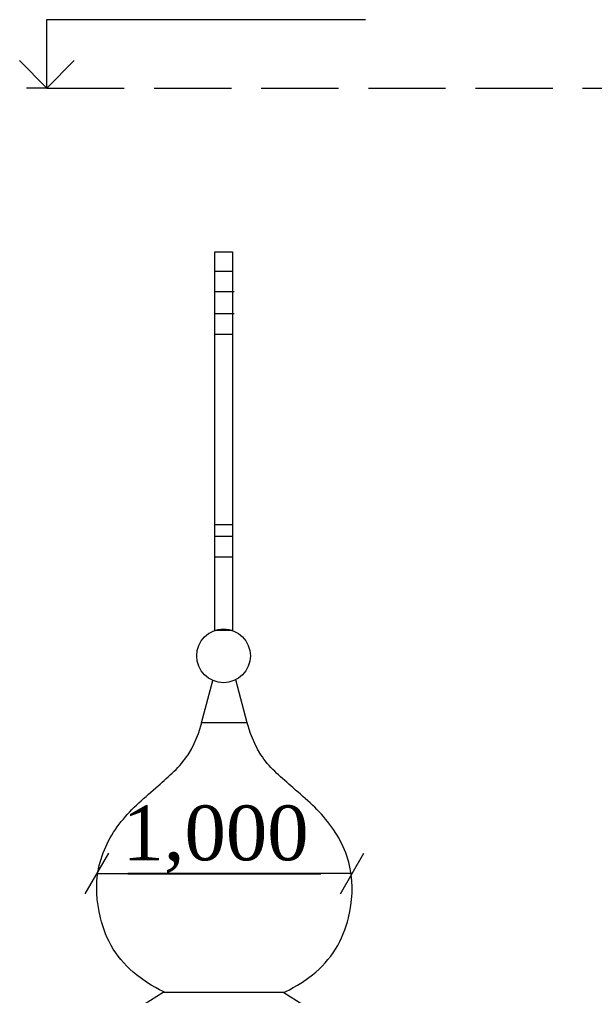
# Model space of a CAD drawing. Header units: millimetres. Extents: x 2399 to 111977, y 1313 to 59551.
# Drawn here: x 67124 to 69224, y 42992 to 46554 of the extents above; entities that cross this region are included whole.
import ezdxf

# ---------------------------------------------------------------- set-up
doc = ezdxf.new("R2010")
doc.units = ezdxf.units.MM
doc.linetypes.add('Невидимая', pattern=[391.222223, 282.222223, -109])
doc.layers.add('dim', color=7, linetype='Continuous')
doc.layers.add('dim Level', color=7, linetype='Continuous', lineweight=13)
doc.layers.add('main line', color=7, linetype='Continuous', lineweight=13)
doc.styles.add('СГЕНЕРИР_СТИЛЬ_1', font='georgia.ttf')
doc.dimstyles.new('СГЕНЕРИР_СТИЛЬ__6', dxfattribs={"dimtxt": 200, "dimasz": 114, "dimexe": 0.18, "dimexo": 0.0625, "dimgap": 0.09, "dimtad": 1, "dimtih": 1, "dimtoh": 1, "dimdec": 3, "dimlfac": 0.001, "dimzin": 0, "dimdsep": 46, "dimtxsty": 'СГЕНЕРИР_СТИЛЬ_1', "dimblk": 'ARROWHEAD_2', "dimblk1": 'ARROWHEAD_2', "dimblk2": 'ARROWHEAD_2', "dimcen": 0.09, "dimse1": 1, "dimse2": 1, "dimclrd": 7, "dimclre": 7, "dimclrt": 7, "dimadec": 0, "dimazin": 0, "dimtfac": 1, "dimtdec": 4, "dimtmove": 0, "dimatfit": 3, "dimfxl": 1, "dimtolj": 1, "dimtzin": 0, "dimarcsym": 0})

# ---------------------------------------------------------------- blocks, each defined once
blk = doc.blocks.new('ARROWHEAD_2')
at = {"color": 0, "linetype": 'Continuous', "lineweight": 0}
for p, q in [((-0.378, -0.655), (0.378, 0.655)), ((0, 0), (-1, 0))]:
    blk.add_line(p, q, dxfattribs=at)
blk = doc.blocks.new('*D416')
at = {"layer": 'Defpoints', "color": 0, "linetype": 'Continuous', "transparency": 16777216}
for p in [(68338.8, 43436.9), (68338.8, 43396.4), (67406.3, 43371.2)]:
    blk.add_point(p, dxfattribs=at)
at = {"layer": 'dim', "color": 7, "linetype": 'Continuous', "lineweight": -2, "transparency": 16777216}
blk.add_line((67520.3, 43436.9), (68224.8, 43436.9), dxfattribs=at)
at = {"layer": 'dim', "color": 7, "linetype": 'Continuous', "lineweight": -2, "transparency": 16777216, "xscale": 114, "yscale": 114, "zscale": 114, "rotation": 180}
blk.add_blockref('ARROWHEAD_2', (67406.3, 43436.9), dxfattribs=at)
at = {"layer": 'dim', "color": 7, "linetype": 'Continuous', "lineweight": -2, "transparency": 16777216, "xscale": 114, "yscale": 114, "zscale": 114}
blk.add_blockref('ARROWHEAD_2', (68338.8, 43436.9), dxfattribs=at)
at = {"layer": 'dim', "color": 7, "linetype": 'Continuous', "lineweight": 13, "transparency": 16777216, "insert": (67840.1, 43561.6), "char_height": 200, "attachment_point": 5, "style": 'СГЕНЕРИР_СТИЛЬ_1'}
blk.add_mtext('\\A1;1,000', dxfattribs=at)

msp = doc.modelspace()

# ---------------------------------------------------------------- linework, layer by layer
at = {"layer": 'dim Level', "color": 7, "linetype": 'Continuous', "lineweight": 13}
for p, q in [((67224.265, 46304.3548), (67224.265, 46554.3548)), ((67224.265, 46554.3548), (68387.053, 46554.3548)), ((67224.265, 46304.3548), (67124.265, 46404.3548)), ((67324.265, 46404.3548), (67224.265, 46304.3548)), ((67224.265, 46304.3548), (67149.265, 46304.3548)), ((67224.265, 46304.3548), (67299.265, 46304.3548))]:
    msp.add_line(p, q, dxfattribs=at)
at = {"layer": 'main line', "color": 7, "linetype": 'Невидимая', "lineweight": 13}
msp.add_line((67224.265, 46304.3548), (70258.887, 46304.3548), dxfattribs=at)
at = {"layer": 'main line', "color": 7, "linetype": 'Continuous', "lineweight": 13}
for p, q in [((67837.5135, 44323.8121), (67837.5135, 45706.236)), ((67837.5135, 45706.236), (67902.2114, 45706.236)), ((67902.2114, 45706.236), (67902.2114, 44323.8121)), ((67902.2114, 45634.8031), (67837.5135, 45634.8031)), ((67907.8863, 45559.8204), (67837.5135, 45559.8204)), ((67907.8863, 45479.4042), (67837.5135, 45479.4042)), ((67902.2114, 45404.4215), (67837.5135, 45404.4215)), ((67902.2114, 44709.749), (67837.5135, 44709.749)), ((67902.2114, 44667.1864), (67837.5135, 44667.1864)), ((67902.2114, 44592.0226), (67837.5135, 44592.0226)), ((67902.2114, 44323.8121), (67837.5135, 44323.8121)), ((67789.0754, 43986.408), (67830.2521, 44141.6835)), ((67956.0719, 43986.408), (67913.7668, 44144.293)), ((67956.0719, 43986.408), (67789.0754, 43986.408)), ((67648.9214, 43002.6261), (67555.7754, 42944.0401)), ((68089.5625, 43002.6261), (67648.9214, 43002.6261)), ((68089.5625, 43002.6261), (68182.3759, 42944.0401))]:
    msp.add_line(p, q, dxfattribs=at)
msp.add_circle((67869.2419, 44231.5585), 97.9679, dxfattribs=at)
for points in [[(67655.5848, 43002.6261), (67655.5848, 43002.6261), (67599.162, 43028.5825), (67551.3212, 43067.0589), (67518.2202, 43093.6807), (67489.1615, 43125.2214), (67466.7464, 43161.3203), (67444.8728, 43196.5471), (67429.3842, 43235.2256), (67419.5508, 43275.5555), (67405.2365, 43334.2633), (67401.3071, 43395.2152), (67412.9654, 43454.4596), (67425.4613, 43517.9601), (67455.6143, 43576.1325), (67495.976, 43626.7797), (67534.938, 43675.6705), (67583.1525, 43716.0718), (67630.3187, 43757.1711), (67670.1029, 43791.8379), (67710.9724, 43826.2363), (67739.6368, 43870.4404), (67774.0943, 43923.5782), (67789.0754, 43986.408), (67789.0754, 43986.408)], [(68089.5625, 43002.6261), (68089.5625, 43002.6261), (68145.9853, 43028.5825), (68193.8261, 43067.0589), (68226.9271, 43093.6807), (68255.9858, 43125.2214), (68278.4009, 43161.3203), (68300.2745, 43196.5471), (68315.7631, 43235.2256), (68325.5965, 43275.5555), (68339.9108, 43334.2633), (68343.8402, 43395.2152), (68332.1819, 43454.4596), (68319.6861, 43517.9601), (68289.533, 43576.1325), (68249.1713, 43626.7797), (68210.2093, 43675.6705), (68161.9948, 43716.0718), (68114.8286, 43757.1711), (68075.0444, 43791.8379), (68034.175, 43826.2363), (68005.5105, 43870.4404), (67971.053, 43923.5782), (67956.0719, 43986.408), (67956.0719, 43986.408)]]:
    msp.add_open_spline(points, degree=3, knots=[0, 0, 0, 0, 1, 1, 1, 2, 2, 2, 3, 3, 3, 4, 4, 4, 5, 5, 5, 6, 6, 6, 7, 7, 7, 8, 8, 8, 8], dxfattribs=at)

# ---------------------------------------------------------------- dimensions: what is measured, and where the dimension line sits
at = {"layer": 'dim', "color": 7, "linetype": 'Continuous', "lineweight": 13}
dim = msp.add_linear_dim(base=(68338.7827, 43436.9066), p1=(67406.2887, 43371.1615), p2=(68338.7827, 43396.4426), text='1,000', dimstyle='СГЕНЕРИР_СТИЛЬ__6', dxfattribs=at)
dim.commit()
dim.dimension.update_dxf_attribs({"geometry": '*D416', "text_midpoint": (67840.0517, 43436.9066), "dimtype": 160})

doc.saveas('drawing.dxf')
